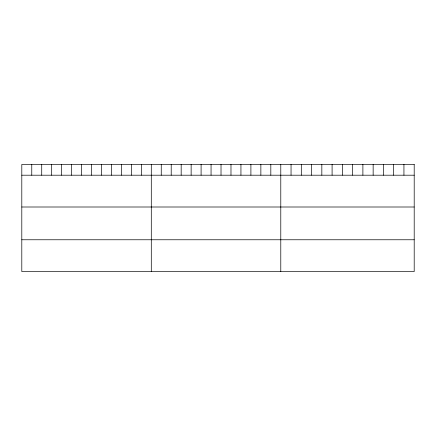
<?xml version="1.0" encoding="UTF-8"?>
<svg xmlns="http://www.w3.org/2000/svg" width="436" height="436" viewBox="0 0 436 436"><rect width="100%" height="100%" fill="white"/><g stroke="black" fill="none" stroke-linecap="round" stroke-linejoin="round"><path stroke-width="0.65" d="M21.8 175.201L414.2 175.201M21.8 207.002L414.2 207.002M21.8 239.767L414.2 239.767M403.938 164.427L403.938 175.201M393.675 164.427L393.675 175.201M383.413 164.427L383.413 175.201M373.151 164.427L373.151 175.201M362.888 164.427L362.888 175.201M352.626 164.427L352.626 175.201M342.358 164.427L342.358 175.201M332.096 164.427L332.096 175.201M321.833 164.427L321.833 175.201M311.571 164.427L311.571 175.201M301.309 164.427L301.309 175.201M291.046 164.427L291.046 175.201M280.784 164.427L280.784 271.574M270.821 164.427L270.821 175.201M260.864 164.427L260.864 175.201M250.902 164.427L250.902 175.201M240.939 164.427L240.939 175.201M230.982 164.427L230.982 175.201M221.019 164.427L221.019 175.201M211.057 164.427L211.057 175.201M201.094 164.427L201.094 175.201M191.137 164.427L191.137 175.201M181.174 164.427L181.174 175.201M171.212 164.427L171.212 175.201M161.255 164.427L161.255 175.201M151.292 164.427L151.292 271.574M141.329 164.427L141.329 175.201M131.372 164.427L131.372 175.201M121.41 164.427L121.41 175.201M111.447 164.427L111.447 175.201M101.49 164.427L101.49 175.201M91.527 164.427L91.527 175.201M81.565 164.427L81.565 175.201M71.602 164.427L71.602 175.201M61.645 164.427L61.645 175.201M51.682 164.427L51.682 175.201M41.72 164.427L41.72 175.201M31.763 164.427L31.763 175.201M414.2 164.427L21.8 164.427L21.8 271.574L414.2 271.574L414.2 164.427"/></g></svg>
